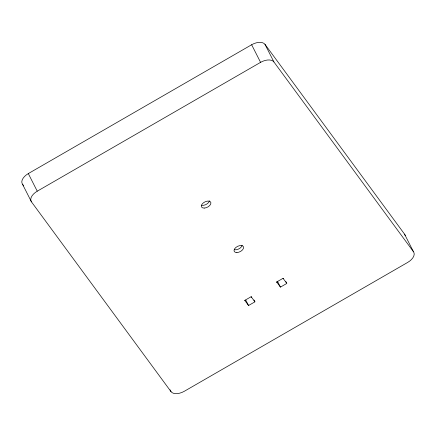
<?xml version="1.0" encoding="UTF-8"?>
<svg xmlns="http://www.w3.org/2000/svg" width="436" height="436" viewBox="0 0 436 436"><rect width="100%" height="100%" fill="white"/><g stroke="black" fill="none" stroke-linecap="round" stroke-linejoin="round"><path stroke-width="0.65" d="M28.313 173.583L251.643 44.75A11.085 6.311 -26.9 0 1 264.99 44.358L404.553 234.159L413.486 251.763A11.085 6.311 -26.9 0 1 407.687 262.418L184.357 391.25A11.085 6.311 -26.9 0 1 171.01 391.642L31.447 201.841L22.514 184.237A11.085 6.311 -26.9 0 1 28.313 173.583L37.245 191.191A11.085 6.311 -26.9 0 0 31.447 201.841M37.245 191.191L260.575 62.353A11.085 6.311 -26.9 0 1 273.922 61.961L413.486 251.763M254.008 300.033L254.924 301.837L248.542 305.522L244.77 300.388L251.152 296.709A3.695 0.283 60 0 0 251.637 297.123M277.051 282.125A3.695 0.278 60.5 0 1 276.931 282.348L276.675 281.983L283.057 278.304A3.695 0.283 60 0 0 283.498 278.795M276.675 281.983L280.446 287.111L286.828 283.433L283.057 278.304M251.152 296.709L254.924 301.837M22.514 184.237L23.724 185.883M264.99 44.358L273.922 61.961M251.643 44.75L260.575 62.353M285.912 281.629L286.523 282.833M277.699 281.694L280.446 287.111M245.795 300.104L248.542 305.522M170.089 389.822L171.01 391.642M245.048 300.742A3.695 0.283 60 0 1 244.77 300.388M242.187 245.288A5.172 2.943 -26.9 0 1 234.448 249.752M209.493 200.833A5.172 2.943 -26.9 0 1 201.759 205.296M404.553 234.159A11.085 6.311 -26.9 0 1 405.202 235.674M204.206 208.086A5.172 2.943 -26.9 0 0 210.893 202.707A5.172 2.943 -26.9 0 0 203.263 202.931A5.172 2.943 -26.9 0 0 204.206 208.086M236.901 252.548A5.172 2.943 -26.9 0 0 243.582 247.163A5.172 2.943 -26.9 0 0 235.958 247.386A5.172 2.943 -26.9 0 0 236.901 252.548"/></g></svg>
